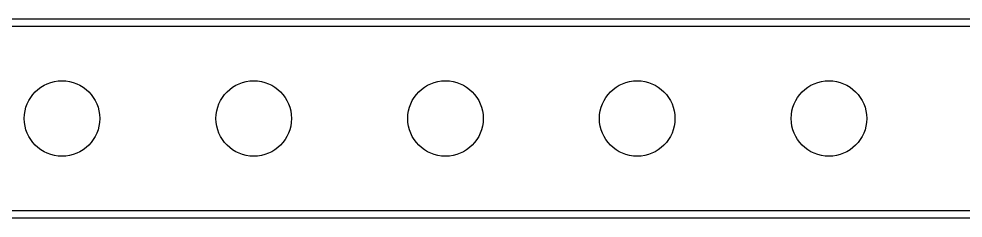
# Model space of a CAD drawing. Extents: x 2.26 to 6.35, y -6.6 to -4.52.
# Drawn here: x 5.3185 to 5.8109, y -6.4693 to -6.3654 of the extents above; entities that cross this region are included whole.
import ezdxf

# ---------------------------------------------------------------- set-up
doc = ezdxf.new("R2010")
doc.units = 0
doc.header["$MEASUREMENT"] = 0
doc.layers.add('BLACK', color=7, linetype='CONTINUOUS')

msp = doc.modelspace()

# ---------------------------------------------------------------- linework, layer by layer
at = {"layer": 'BLACK', "linetype": 'CONTINUOUS'}
for p, q in [((2.39094, -6.36535), (6.29094, -6.36535)), ((6.28898, -6.36929), (2.39291, -6.36929)), ((2.41676, -6.46535), (6.28898, -6.46535)), ((6.29094, -6.46929), (2.41594, -6.46929))]:
    msp.add_line(p, q, dxfattribs=at)
at = {"layer": 'BLACK'}
for centre in [(5.34094, -6.41732), (5.44094, -6.41732), (5.54094, -6.41732), (5.64094, -6.41732), (5.74094, -6.41732)]:
    msp.add_circle(centre, 0.01969, dxfattribs=at)

doc.saveas('drawing.dxf')
